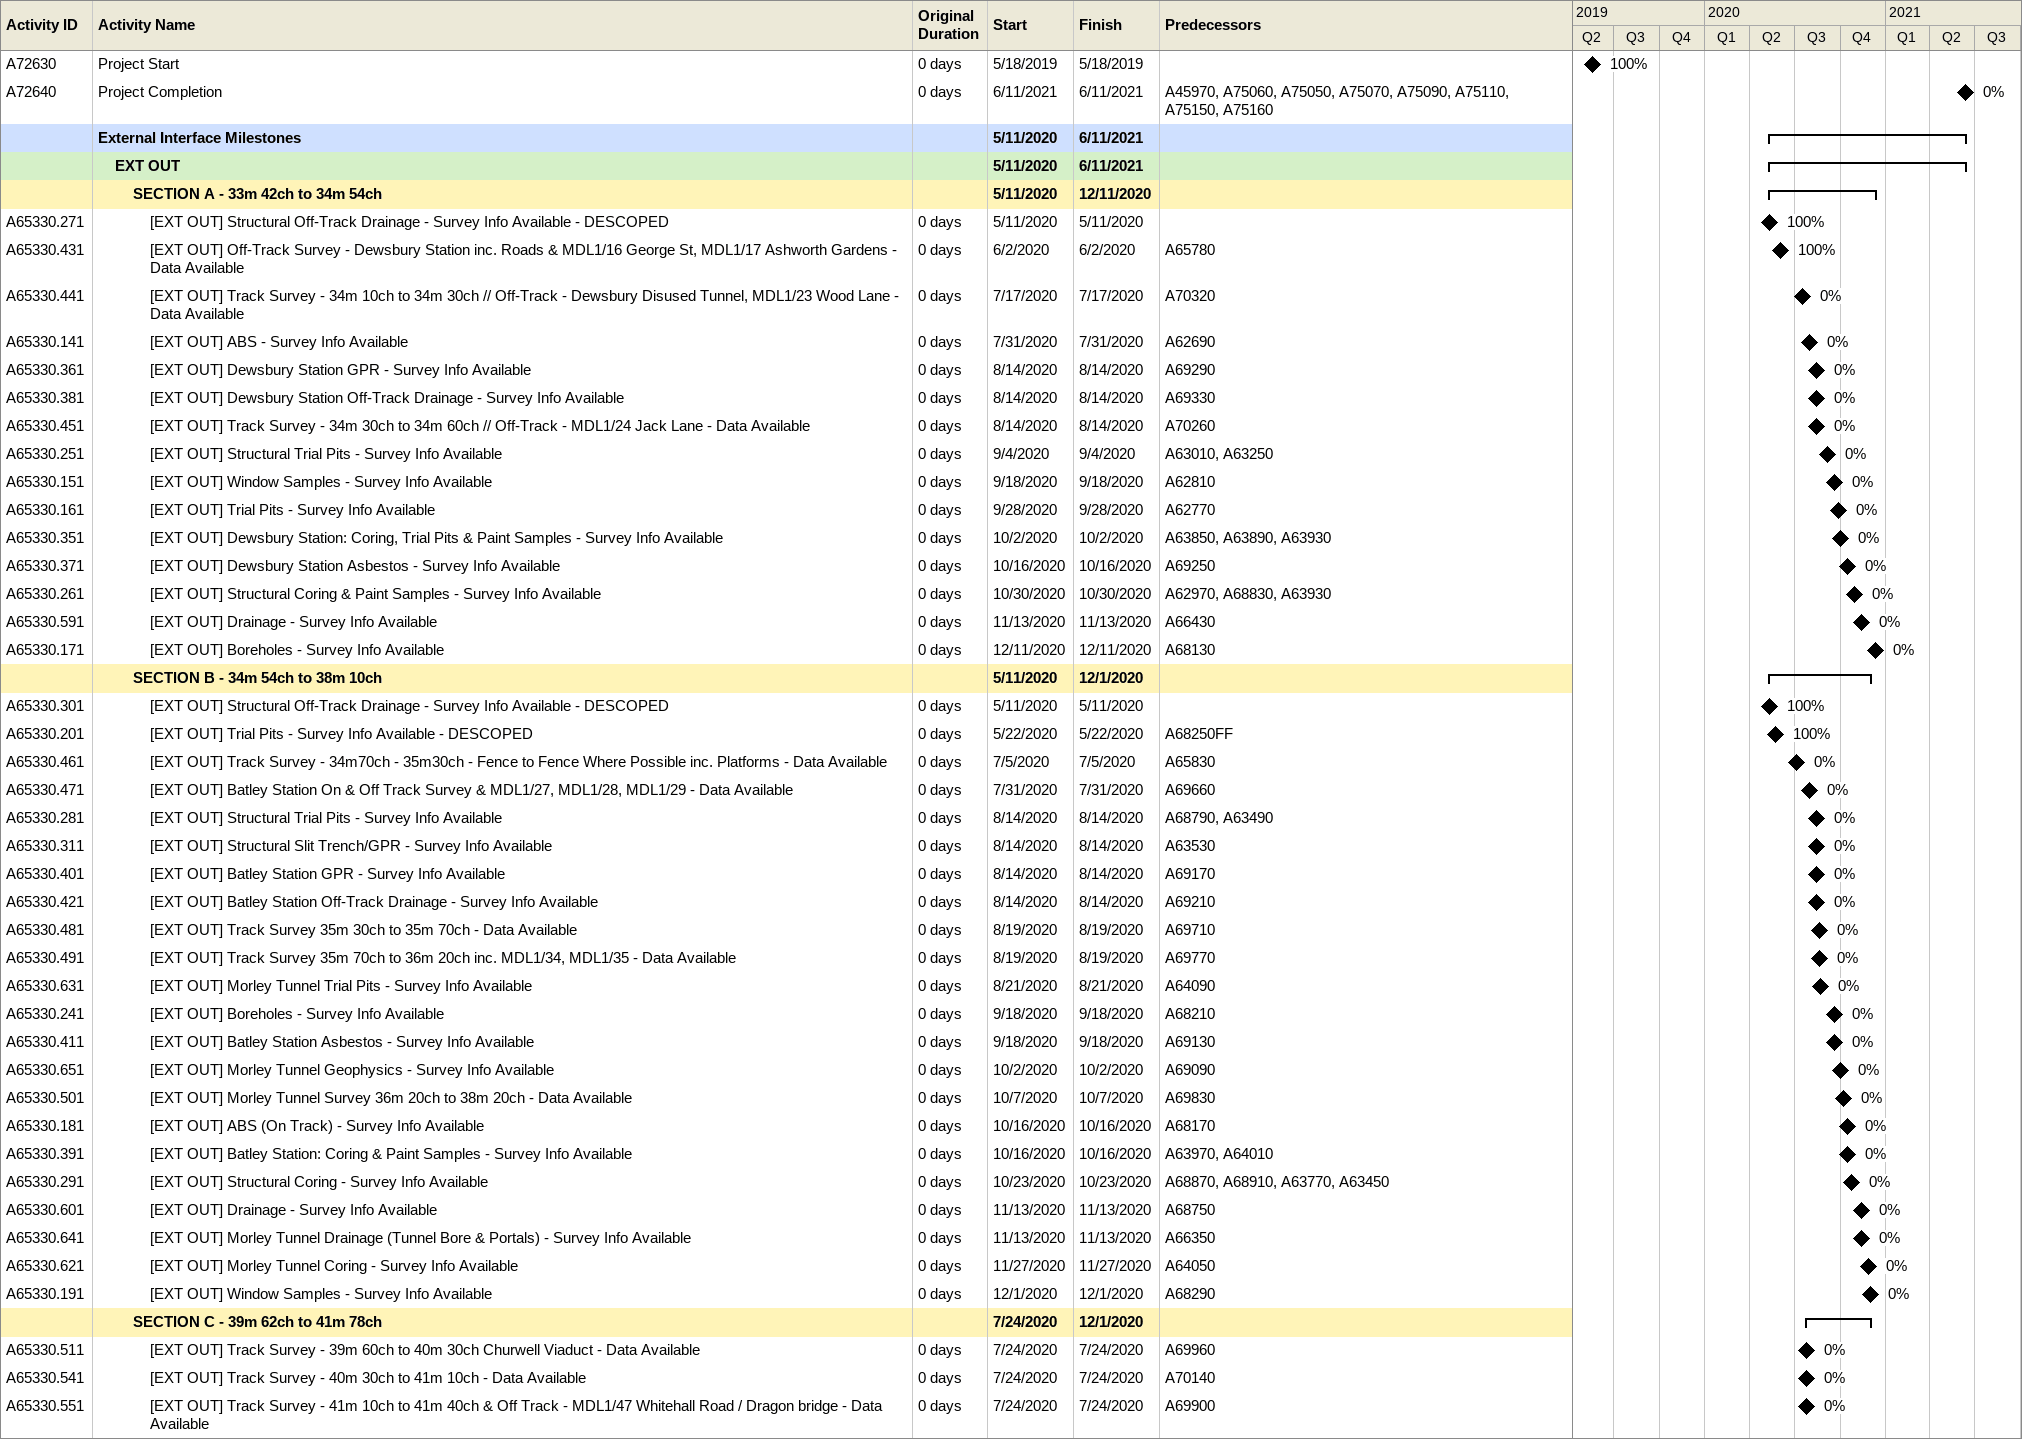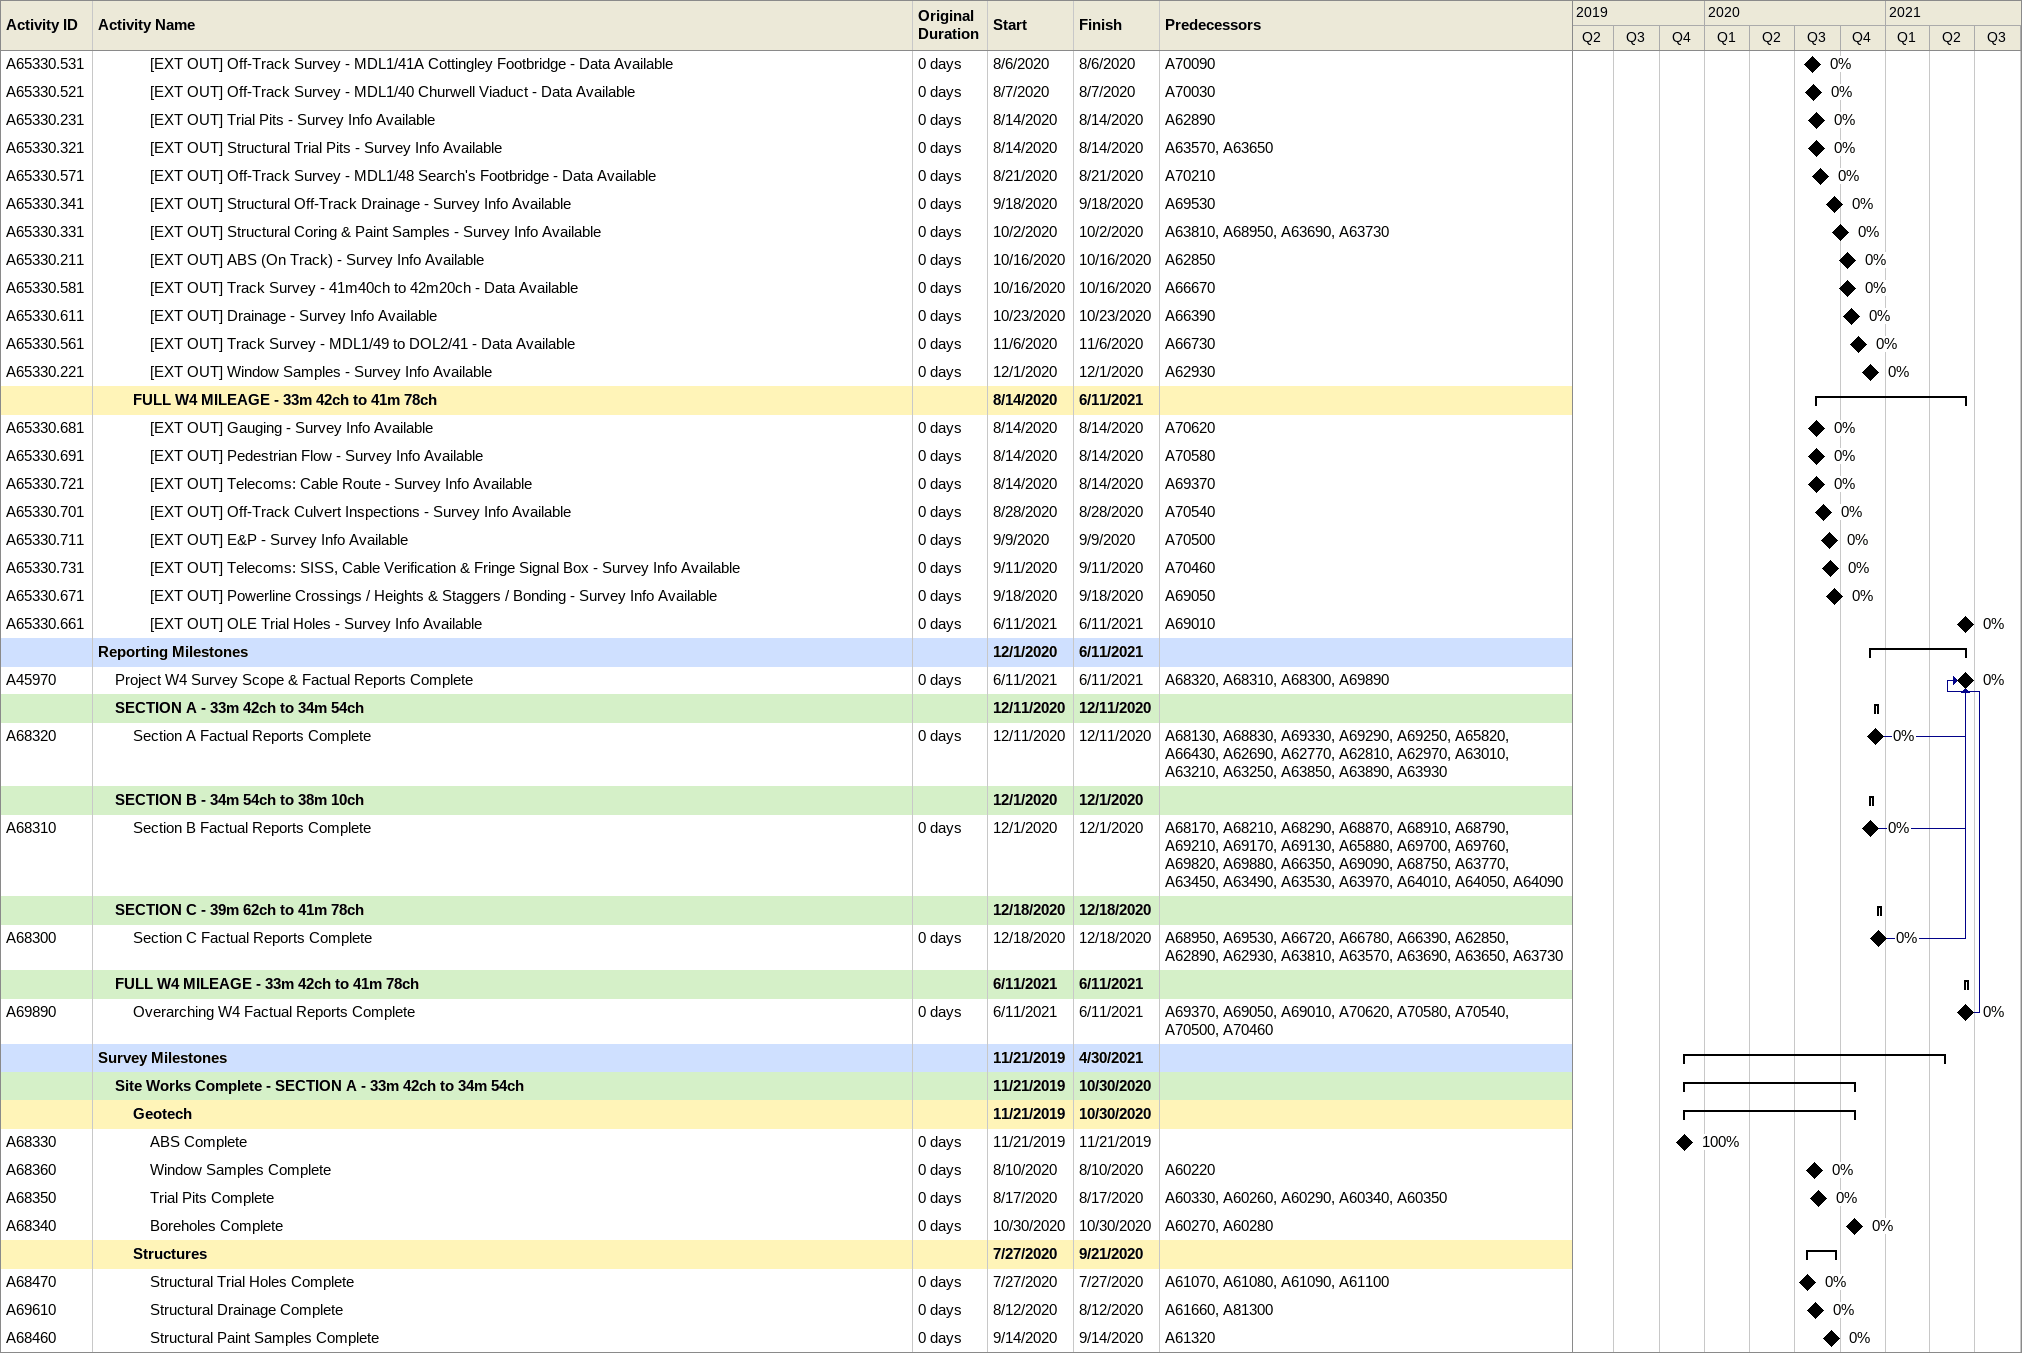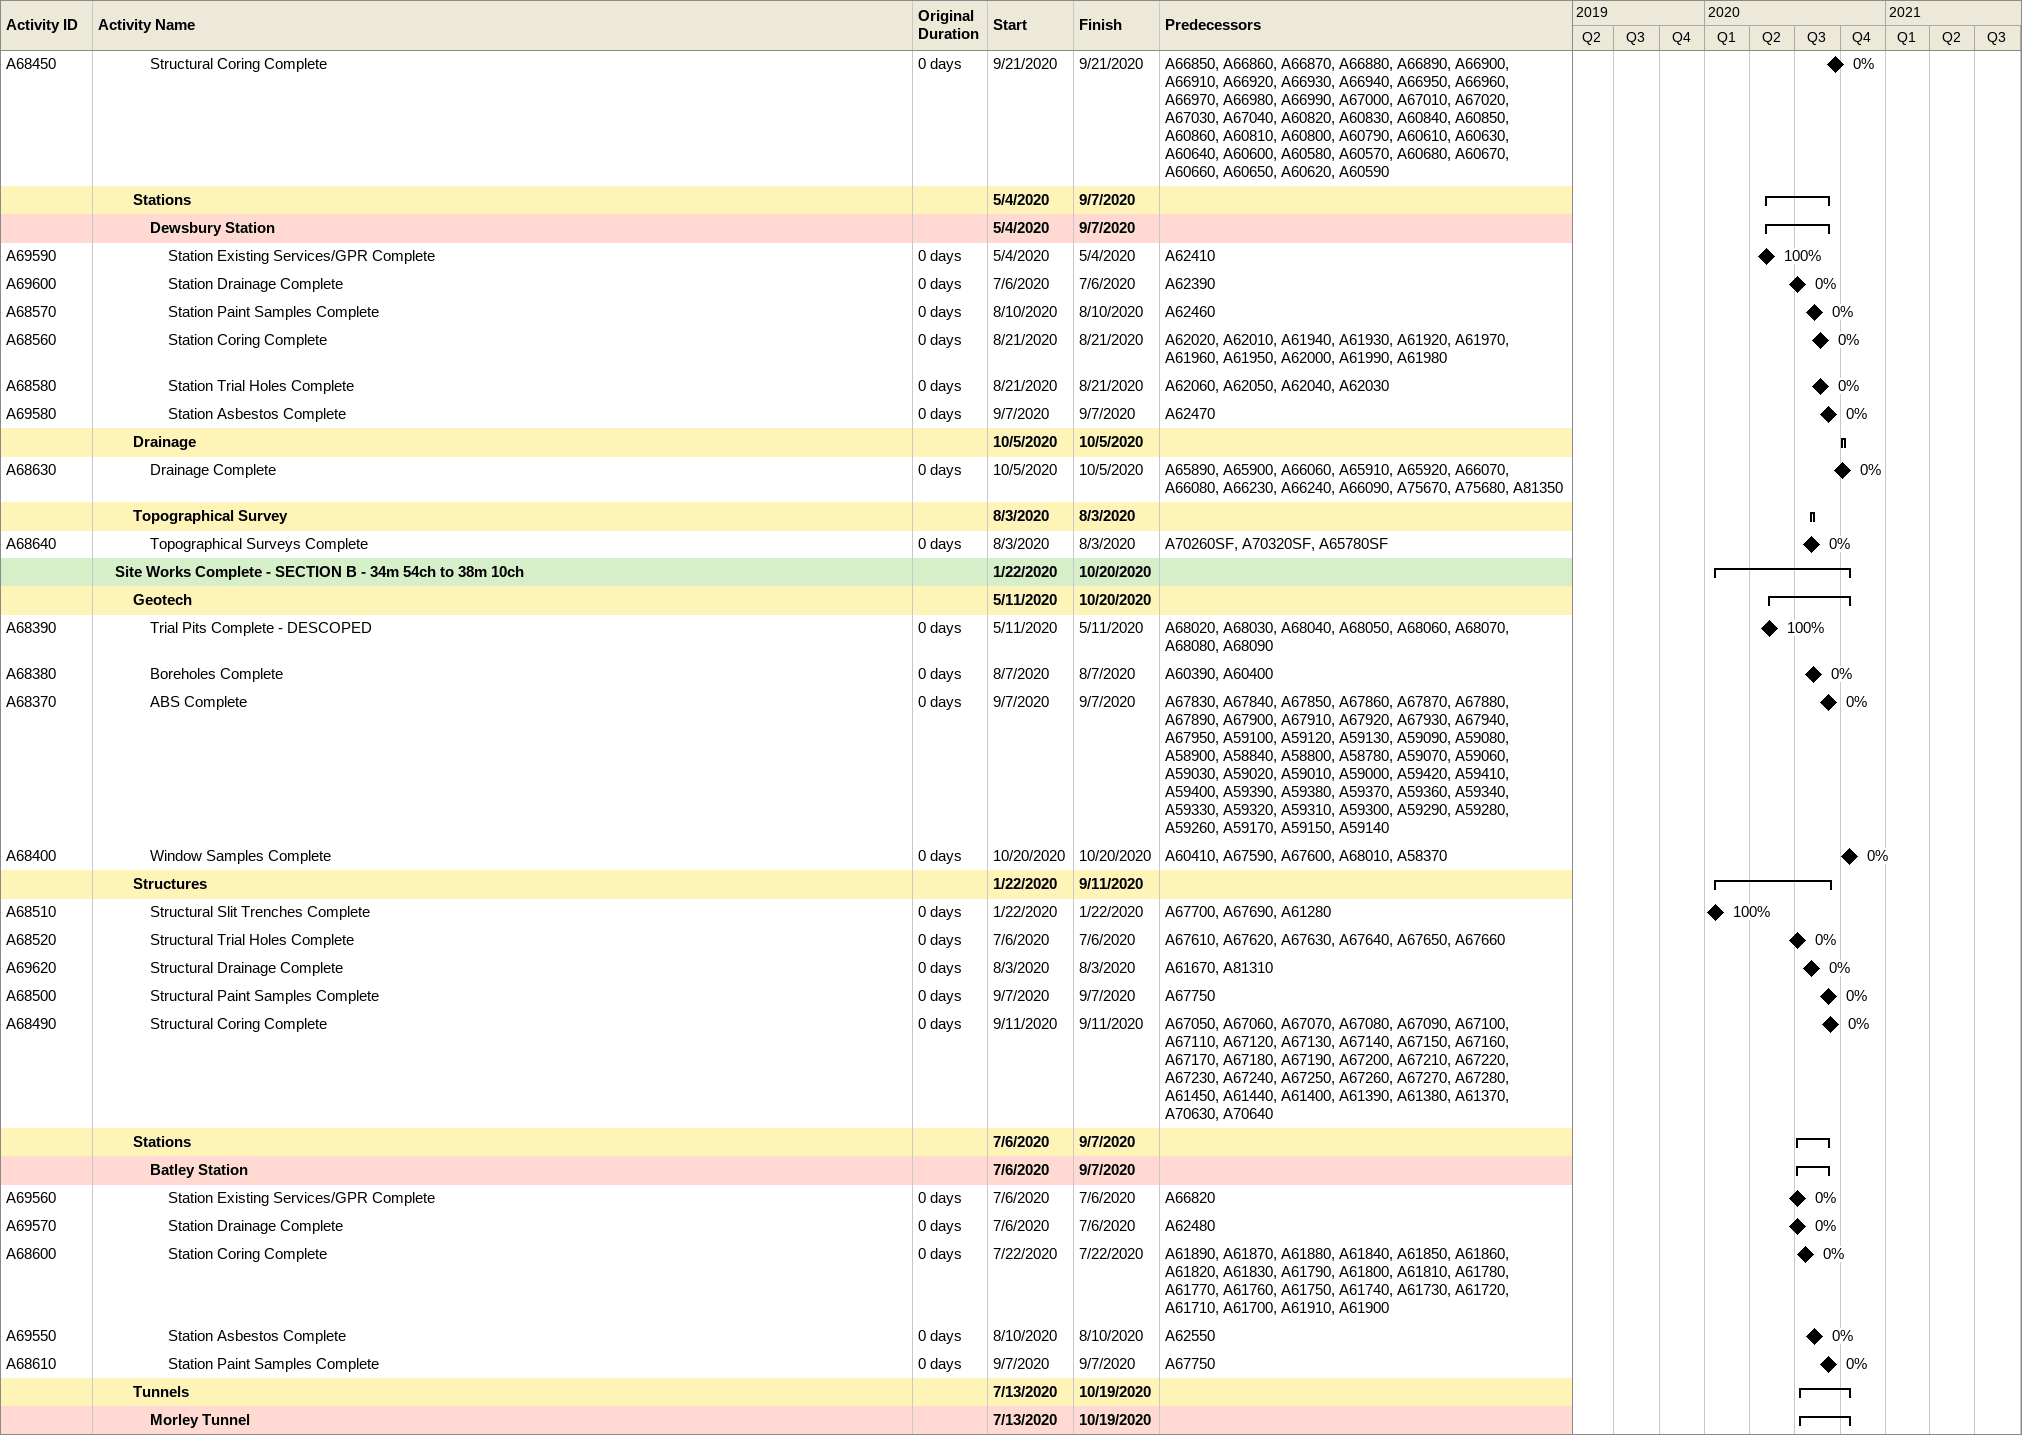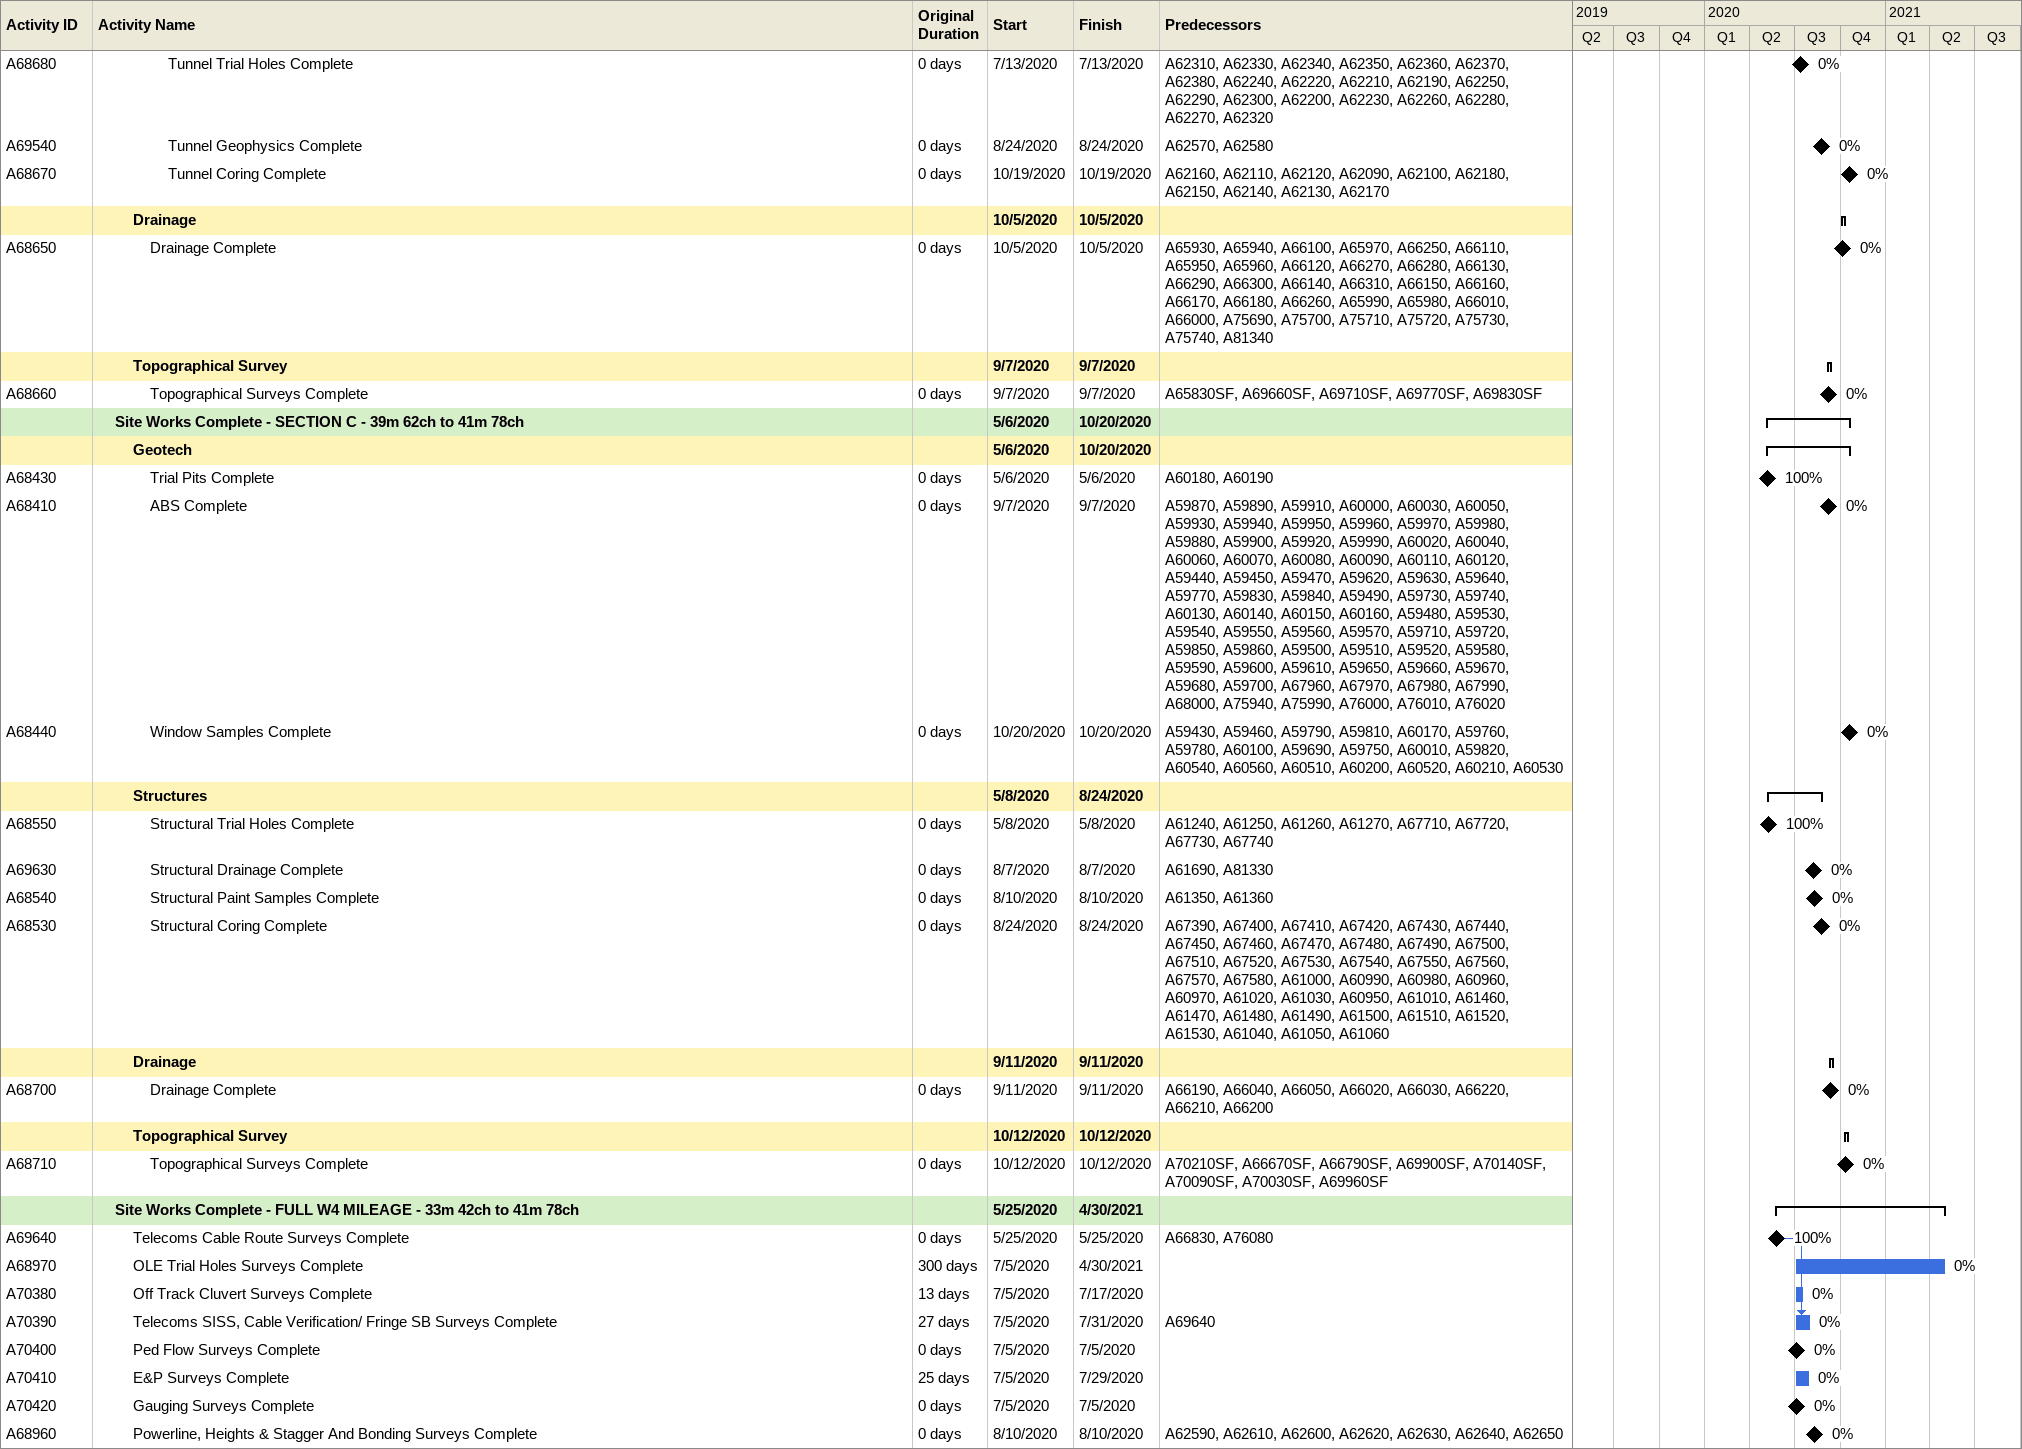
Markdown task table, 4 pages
| ID | Level | Task | Original duration | Start | Finish | Predecessors | % complete |
|---|---|---|---|---|---|---|---|
| A72630 | 1 | Project Start | 0d | 2019-05-18 | 2019-05-18 |  | 100 |
| A72640 | 1 | Project Completion | 0d | 2021-06-11 | 2021-06-11 | A45970, A75060, A75050, A75070, A75090, A75110, A75150, A75160 | 0 |
|  | 1 | **External Interface Milestones** |  | 2020-05-11 | 2021-06-11 |  |  |
|  | 2 | **EXT OUT** |  | 2020-05-11 | 2021-06-11 |  |  |
|  | 3 | **SECTION A - 33m 42ch to 34m 54ch** |  | 2020-05-11 | 2020-12-11 |  |  |
| A65330.271 | 4 | [EXT OUT] Structural Off-Track Drainage - Survey Info Available - DESCOPED | 0d | 2020-05-11 | 2020-05-11 |  | 100 |
| A65330.431 | 4 | [EXT OUT] Off-Track Survey - Dewsbury Station inc. Roads & MDL1/16 George St, MDL1/17 Ashworth Gardens - Data Available | 0d | 2020-06-02 | 2020-06-02 | A65780 | 100 |
| A65330.441 | 4 | [EXT OUT] Track Survey - 34m 10ch to 34m 30ch // Off-Track - Dewsbury Disused Tunnel, MDL1/23 Wood Lane - Data Available | 0d | 2020-07-17 | 2020-07-17 | A70320 | 0 |
| A65330.141 | 4 | [EXT OUT] ABS - Survey Info Available | 0d | 2020-07-31 | 2020-07-31 | A62690 | 0 |
| A65330.361 | 4 | [EXT OUT] Dewsbury Station GPR - Survey Info Available | 0d | 2020-08-14 | 2020-08-14 | A69290 | 0 |
| A65330.381 | 4 | [EXT OUT] Dewsbury Station Off-Track Drainage - Survey Info Available | 0d | 2020-08-14 | 2020-08-14 | A69330 | 0 |
| A65330.451 | 4 | [EXT OUT] Track Survey - 34m 30ch to 34m 60ch // Off-Track - MDL1/24 Jack Lane - Data Available | 0d | 2020-08-14 | 2020-08-14 | A70260 | 0 |
| A65330.251 | 4 | [EXT OUT] Structural Trial Pits - Survey Info Available | 0d | 2020-09-04 | 2020-09-04 | A63010, A63250 | 0 |
| A65330.151 | 4 | [EXT OUT] Window Samples - Survey Info Available | 0d | 2020-09-18 | 2020-09-18 | A62810 | 0 |
| A65330.161 | 4 | [EXT OUT] Trial Pits - Survey Info Available | 0d | 2020-09-28 | 2020-09-28 | A62770 | 0 |
| A65330.351 | 4 | [EXT OUT] Dewsbury Station: Coring, Trial Pits & Paint Samples - Survey Info Available | 0d | 2020-10-02 | 2020-10-02 | A63850, A63890, A63930 | 0 |
| A65330.371 | 4 | [EXT OUT] Dewsbury Station Asbestos - Survey Info Available | 0d | 2020-10-16 | 2020-10-16 | A69250 | 0 |
| A65330.261 | 4 | [EXT OUT] Structural Coring & Paint Samples - Survey Info Available | 0d | 2020-10-30 | 2020-10-30 | A62970, A68830, A63930 | 0 |
| A65330.591 | 4 | [EXT OUT] Drainage - Survey Info Available | 0d | 2020-11-13 | 2020-11-13 | A66430 | 0 |
| A65330.171 | 4 | [EXT OUT] Boreholes - Survey Info Available | 0d | 2020-12-11 | 2020-12-11 | A68130 | 0 |
|  | 3 | **SECTION B - 34m 54ch to 38m 10ch** |  | 2020-05-11 | 2020-12-01 |  |  |
| A65330.301 | 4 | [EXT OUT] Structural Off-Track Drainage - Survey Info Available - DESCOPED | 0d | 2020-05-11 | 2020-05-11 |  | 100 |
| A65330.201 | 4 | [EXT OUT] Trial Pits - Survey Info Available - DESCOPED | 0d | 2020-05-22 | 2020-05-22 | A68250FF | 100 |
| A65330.461 | 4 | [EXT OUT] Track Survey - 34m70ch - 35m30ch - Fence to Fence Where Possible inc. Platforms - Data Available | 0d | 2020-07-05 | 2020-07-05 | A65830 | 0 |
| A65330.471 | 4 | [EXT OUT] Batley Station On & Off Track Survey & MDL1/27, MDL1/28, MDL1/29 - Data Available | 0d | 2020-07-31 | 2020-07-31 | A69660 | 0 |
| A65330.281 | 4 | [EXT OUT] Structural Trial Pits - Survey Info Available | 0d | 2020-08-14 | 2020-08-14 | A68790, A63490 | 0 |
| A65330.311 | 4 | [EXT OUT] Structural Slit Trench/GPR - Survey Info Available | 0d | 2020-08-14 | 2020-08-14 | A63530 | 0 |
| A65330.401 | 4 | [EXT OUT] Batley Station GPR - Survey Info Available | 0d | 2020-08-14 | 2020-08-14 | A69170 | 0 |
| A65330.421 | 4 | [EXT OUT] Batley Station Off-Track Drainage - Survey Info Available | 0d | 2020-08-14 | 2020-08-14 | A69210 | 0 |
| A65330.481 | 4 | [EXT OUT] Track Survey 35m 30ch to 35m 70ch - Data Available | 0d | 2020-08-19 | 2020-08-19 | A69710 | 0 |
| A65330.491 | 4 | [EXT OUT] Track Survey 35m 70ch to 36m 20ch inc. MDL1/34, MDL1/35 - Data Available | 0d | 2020-08-19 | 2020-08-19 | A69770 | 0 |
| A65330.631 | 4 | [EXT OUT] Morley Tunnel Trial Pits - Survey Info Available | 0d | 2020-08-21 | 2020-08-21 | A64090 | 0 |
| A65330.241 | 4 | [EXT OUT] Boreholes - Survey Info Available | 0d | 2020-09-18 | 2020-09-18 | A68210 | 0 |
| A65330.411 | 4 | [EXT OUT] Batley Station Asbestos - Survey Info Available | 0d | 2020-09-18 | 2020-09-18 | A69130 | 0 |
| A65330.651 | 4 | [EXT OUT] Morley Tunnel Geophysics - Survey Info Available | 0d | 2020-10-02 | 2020-10-02 | A69090 | 0 |
| A65330.501 | 4 | [EXT OUT] Morley Tunnel Survey 36m 20ch to 38m 20ch - Data Available | 0d | 2020-10-07 | 2020-10-07 | A69830 | 0 |
| A65330.181 | 4 | [EXT OUT] ABS (On Track) - Survey Info Available | 0d | 2020-10-16 | 2020-10-16 | A68170 | 0 |
| A65330.391 | 4 | [EXT OUT] Batley Station: Coring & Paint Samples - Survey Info Available | 0d | 2020-10-16 | 2020-10-16 | A63970, A64010 | 0 |
| A65330.291 | 4 | [EXT OUT] Structural Coring - Survey Info Available | 0d | 2020-10-23 | 2020-10-23 | A68870, A68910, A63770, A63450 | 0 |
| A65330.601 | 4 | [EXT OUT] Drainage - Survey Info Available | 0d | 2020-11-13 | 2020-11-13 | A68750 | 0 |
| A65330.641 | 4 | [EXT OUT] Morley Tunnel Drainage (Tunnel Bore & Portals) - Survey Info Available | 0d | 2020-11-13 | 2020-11-13 | A66350 | 0 |
| A65330.621 | 4 | [EXT OUT] Morley Tunnel Coring - Survey Info Available | 0d | 2020-11-27 | 2020-11-27 | A64050 | 0 |
| A65330.191 | 4 | [EXT OUT] Window Samples - Survey Info Available | 0d | 2020-12-01 | 2020-12-01 | A68290 | 0 |
|  | 3 | **SECTION C - 39m 62ch to 41m 78ch** |  | 2020-07-24 | 2020-12-01 |  |  |
| A65330.511 | 4 | [EXT OUT] Track Survey - 39m 60ch to 40m 30ch Churwell Viaduct - Data Available | 0d | 2020-07-24 | 2020-07-24 | A69960 | 0 |
| A65330.541 | 4 | [EXT OUT] Track Survey - 40m 30ch to 41m 10ch - Data Available | 0d | 2020-07-24 | 2020-07-24 | A70140 | 0 |
| A65330.551 | 4 | [EXT OUT] Track Survey - 41m 10ch to 41m 40ch & Off Track - MDL1/47 Whitehall Road / Dragon bridge - Data Available | 0d | 2020-07-24 | 2020-07-24 | A69900 | 0 |
| A65330.531 | 4 | [EXT OUT] Off-Track Survey - MDL1/41A Cottingley Footbridge - Data Available | 0d | 2020-08-06 | 2020-08-06 | A70090 | 0 |
| A65330.521 | 4 | [EXT OUT] Off-Track Survey - MDL1/40 Churwell Viaduct - Data Available | 0d | 2020-08-07 | 2020-08-07 | A70030 | 0 |
| A65330.231 | 4 | [EXT OUT] Trial Pits - Survey Info Available | 0d | 2020-08-14 | 2020-08-14 | A62890 | 0 |
| A65330.321 | 4 | [EXT OUT] Structural Trial Pits - Survey Info Available | 0d | 2020-08-14 | 2020-08-14 | A63570, A63650 | 0 |
| A65330.571 | 4 | [EXT OUT] Off-Track Survey - MDL1/48 Search's Footbridge - Data Available | 0d | 2020-08-21 | 2020-08-21 | A70210 | 0 |
| A65330.341 | 4 | [EXT OUT] Structural Off-Track Drainage - Survey Info Available | 0d | 2020-09-18 | 2020-09-18 | A69530 | 0 |
| A65330.331 | 4 | [EXT OUT] Structural Coring & Paint Samples - Survey Info Available | 0d | 2020-10-02 | 2020-10-02 | A63810, A68950, A63690, A63730 | 0 |
| A65330.211 | 4 | [EXT OUT] ABS (On Track) - Survey Info Available | 0d | 2020-10-16 | 2020-10-16 | A62850 | 0 |
| A65330.581 | 4 | [EXT OUT] Track Survey - 41m40ch to 42m20ch - Data Available | 0d | 2020-10-16 | 2020-10-16 | A66670 | 0 |
| A65330.611 | 4 | [EXT OUT] Drainage - Survey Info Available | 0d | 2020-10-23 | 2020-10-23 | A66390 | 0 |
| A65330.561 | 4 | [EXT OUT] Track Survey - MDL1/49 to DOL2/41 - Data Available | 0d | 2020-11-06 | 2020-11-06 | A66730 | 0 |
| A65330.221 | 4 | [EXT OUT] Window Samples - Survey Info Available | 0d | 2020-12-01 | 2020-12-01 | A62930 | 0 |
|  | 3 | **FULL W4 MILEAGE - 33m 42ch to 41m 78ch** |  | 2020-08-14 | 2021-06-11 |  |  |
| A65330.681 | 4 | [EXT OUT] Gauging - Survey Info Available | 0d | 2020-08-14 | 2020-08-14 | A70620 | 0 |
| A65330.691 | 4 | [EXT OUT] Pedestrian Flow - Survey Info Available | 0d | 2020-08-14 | 2020-08-14 | A70580 | 0 |
| A65330.721 | 4 | [EXT OUT] Telecoms: Cable Route - Survey Info Available | 0d | 2020-08-14 | 2020-08-14 | A69370 | 0 |
| A65330.701 | 4 | [EXT OUT] Off-Track Culvert Inspections - Survey Info Available | 0d | 2020-08-28 | 2020-08-28 | A70540 | 0 |
| A65330.711 | 4 | [EXT OUT] E&P - Survey Info Available | 0d | 2020-09-09 | 2020-09-09 | A70500 | 0 |
| A65330.731 | 4 | [EXT OUT] Telecoms: SISS, Cable Verification & Fringe Signal Box - Survey Info Available | 0d | 2020-09-11 | 2020-09-11 | A70460 | 0 |
| A65330.671 | 4 | [EXT OUT] Powerline Crossings / Heights & Staggers / Bonding - Survey Info Available | 0d | 2020-09-18 | 2020-09-18 | A69050 | 0 |
| A65330.661 | 4 | [EXT OUT] OLE Trial Holes - Survey Info Available | 0d | 2021-06-11 | 2021-06-11 | A69010 | 0 |
|  | 1 | **Reporting Milestones** |  | 2020-12-01 | 2021-06-11 |  |  |
| A45970 | 2 | Project W4 Survey Scope & Factual Reports Complete | 0d | 2021-06-11 | 2021-06-11 | A68320, A68310, A68300, A69890 | 0 |
|  | 2 | **SECTION A - 33m 42ch to 34m 54ch** |  | 2020-12-11 | 2020-12-11 |  |  |
| A68320 | 3 | Section A Factual Reports Complete | 0d | 2020-12-11 | 2020-12-11 | A68130, A68830, A69330, A69290, A69250, A65820, A66430, A62690, A62770, A62810, A62970, A63010, A63210, A63250, A63850, A63890, A63930 | 0 |
|  | 2 | **SECTION B - 34m 54ch to 38m 10ch** |  | 2020-12-01 | 2020-12-01 |  |  |
| A68310 | 3 | Section B Factual Reports Complete | 0d | 2020-12-01 | 2020-12-01 | A68170, A68210, A68290, A68870, A68910, A68790, A69210, A69170, A69130, A65880, A69700, A69760, A69820, A69880, A66350, A69090, A68750, A63770, A63450, A63490, A63530, A63970, A64010, A64050, A64090 | 0 |
|  | 2 | **SECTION C - 39m 62ch to 41m 78ch** |  | 2020-12-18 | 2020-12-18 |  |  |
| A68300 | 3 | Section C Factual Reports Complete | 0d | 2020-12-18 | 2020-12-18 | A68950, A69530, A66720, A66780, A66390, A62850, A62890, A62930, A63810, A63570, A63690, A63650, A63730 | 0 |
|  | 2 | **FULL W4 MILEAGE - 33m 42ch to 41m 78ch** |  | 2021-06-11 | 2021-06-11 |  |  |
| A69890 | 3 | Overarching W4 Factual Reports Complete | 0d | 2021-06-11 | 2021-06-11 | A69370, A69050, A69010, A70620, A70580, A70540, A70500, A70460 | 0 |
|  | 1 | **Survey Milestones** |  | 2019-11-21 | 2021-04-30 |  |  |
|  | 2 | **Site Works Complete - SECTION A - 33m 42ch to 34m 54ch** |  | 2019-11-21 | 2020-10-30 |  |  |
|  | 3 | **Geotech** |  | 2019-11-21 | 2020-10-30 |  |  |
| A68330 | 4 | ABS Complete | 0d | 2019-11-21 | 2019-11-21 |  | 100 |
| A68360 | 4 | Window Samples Complete | 0d | 2020-08-10 | 2020-08-10 | A60220 | 0 |
| A68350 | 4 | Trial Pits Complete | 0d | 2020-08-17 | 2020-08-17 | A60330, A60260, A60290, A60340, A60350 | 0 |
| A68340 | 4 | Boreholes Complete | 0d | 2020-10-30 | 2020-10-30 | A60270, A60280 | 0 |
|  | 3 | **Structures** |  | 2020-07-27 | 2020-09-21 |  |  |
| A68470 | 4 | Structural Trial Holes Complete | 0d | 2020-07-27 | 2020-07-27 | A61070, A61080, A61090, A61100 | 0 |
| A69610 | 4 | Structural Drainage Complete | 0d | 2020-08-12 | 2020-08-12 | A61660, A81300 | 0 |
| A68460 | 4 | Structural Paint Samples Complete | 0d | 2020-09-14 | 2020-09-14 | A61320 | 0 |
| A68450 | 4 | Structural Coring Complete | 0d | 2020-09-21 | 2020-09-21 | A66850, A66860, A66870, A66880, A66890, A66900, A66910, A66920, A66930, A66940, A66950, A66960, A66970, A66980, A66990, A67000, A67010, A67020, A67030, A67040, A60820, A60830, A60840, A60850, A60860, A60810, A60800, A60790, A60610, A60630, A60640, A60600, A60580, A60570, A60680, A60670, A60660, A60650, A60620, A60590 | 0 |
|  | 3 | **Stations** |  | 2020-05-04 | 2020-09-07 |  |  |
|  | 4 | **Dewsbury Station** |  | 2020-05-04 | 2020-09-07 |  |  |
| A69590 | 5 | Station Existing Services/GPR Complete | 0d | 2020-05-04 | 2020-05-04 | A62410 | 100 |
| A69600 | 5 | Station Drainage Complete | 0d | 2020-07-06 | 2020-07-06 | A62390 | 0 |
| A68570 | 5 | Station Paint Samples Complete | 0d | 2020-08-10 | 2020-08-10 | A62460 | 0 |
| A68560 | 5 | Station Coring Complete | 0d | 2020-08-21 | 2020-08-21 | A62020, A62010, A61940, A61930, A61920, A61970, A61960, A61950, A62000, A61990, A61980 | 0 |
| A68580 | 5 | Station Trial Holes Complete | 0d | 2020-08-21 | 2020-08-21 | A62060, A62050, A62040, A62030 | 0 |
| A69580 | 5 | Station Asbestos Complete | 0d | 2020-09-07 | 2020-09-07 | A62470 | 0 |
|  | 3 | **Drainage** |  | 2020-10-05 | 2020-10-05 |  |  |
| A68630 | 4 | Drainage Complete | 0d | 2020-10-05 | 2020-10-05 | A65890, A65900, A66060, A65910, A65920, A66070, A66080, A66230, A66240, A66090, A75670, A75680, A81350 | 0 |
|  | 3 | **Topographical Survey** |  | 2020-08-03 | 2020-08-03 |  |  |
| A68640 | 4 | Topographical Surveys Complete | 0d | 2020-08-03 | 2020-08-03 | A70260SF, A70320SF, A65780SF | 0 |
|  | 2 | **Site Works Complete - SECTION B - 34m 54ch to 38m 10ch** |  | 2020-01-22 | 2020-10-20 |  |  |
|  | 3 | **Geotech** |  | 2020-05-11 | 2020-10-20 |  |  |
| A68390 | 4 | Trial Pits Complete - DESCOPED | 0d | 2020-05-11 | 2020-05-11 | A68020, A68030, A68040, A68050, A68060, A68070, A68080, A68090 | 100 |
| A68380 | 4 | Boreholes Complete | 0d | 2020-08-07 | 2020-08-07 | A60390, A60400 | 0 |
| A68370 | 4 | ABS Complete | 0d | 2020-09-07 | 2020-09-07 | A67830, A67840, A67850, A67860, A67870, A67880, A67890, A67900, A67910, A67920, A67930, A67940, A67950, A59100, A59120, A59130, A59090, A59080, A58900, A58840, A58800, A58780, A59070, A59060, A59030, A59020, A59010, A59000, A59420, A59410, A59400, A59390, A59380, A59370, A59360, A59340, A59330, A59320, A59310, A59300, A59290, A59280, A59260, A59170, A59150, A59140 | 0 |
| A68400 | 4 | Window Samples Complete | 0d | 2020-10-20 | 2020-10-20 | A60410, A67590, A67600, A68010, A58370 | 0 |
|  | 3 | **Structures** |  | 2020-01-22 | 2020-09-11 |  |  |
| A68510 | 4 | Structural Slit Trenches Complete | 0d | 2020-01-22 | 2020-01-22 | A67700, A67690, A61280 | 100 |
| A68520 | 4 | Structural Trial Holes Complete | 0d | 2020-07-06 | 2020-07-06 | A67610, A67620, A67630, A67640, A67650, A67660 | 0 |
| A69620 | 4 | Structural Drainage Complete | 0d | 2020-08-03 | 2020-08-03 | A61670, A81310 | 0 |
| A68500 | 4 | Structural Paint Samples Complete | 0d | 2020-09-07 | 2020-09-07 | A67750 | 0 |
| A68490 | 4 | Structural Coring Complete | 0d | 2020-09-11 | 2020-09-11 | A67050, A67060, A67070, A67080, A67090, A67100, A67110, A67120, A67130, A67140, A67150, A67160, A67170, A67180, A67190, A67200, A67210, A67220, A67230, A67240, A67250, A67260, A67270, A67280, A61450, A61440, A61400, A61390, A61380, A61370, A70630, A70640 | 0 |
|  | 3 | **Stations** |  | 2020-07-06 | 2020-09-07 |  |  |
|  | 4 | **Batley Station** |  | 2020-07-06 | 2020-09-07 |  |  |
| A69560 | 5 | Station Existing Services/GPR Complete | 0d | 2020-07-06 | 2020-07-06 | A66820 | 0 |
| A69570 | 5 | Station Drainage Complete | 0d | 2020-07-06 | 2020-07-06 | A62480 | 0 |
| A68600 | 5 | Station Coring Complete | 0d | 2020-07-22 | 2020-07-22 | A61890, A61870, A61880, A61840, A61850, A61860, A61820, A61830, A61790, A61800, A61810, A61780, A61770, A61760, A61750, A61740, A61730, A61720, A61710, A61700, A61910, A61900 | 0 |
| A69550 | 5 | Station Asbestos Complete | 0d | 2020-08-10 | 2020-08-10 | A62550 | 0 |
| A68610 | 5 | Station Paint Samples Complete | 0d | 2020-09-07 | 2020-09-07 | A67750 | 0 |
|  | 3 | **Tunnels** |  | 2020-07-13 | 2020-10-19 |  |  |
|  | 4 | **Morley Tunnel** |  | 2020-07-13 | 2020-10-19 |  |  |
| A68680 | 5 | Tunnel Trial Holes Complete | 0d | 2020-07-13 | 2020-07-13 | A62310, A62330, A62340, A62350, A62360, A62370, A62380, A62240, A62220, A62210, A62190, A62250, A62290, A62300, A62200, A62230, A62260, A62280, A62270, A62320 | 0 |
| A69540 | 5 | Tunnel Geophysics Complete | 0d | 2020-08-24 | 2020-08-24 | A62570, A62580 | 0 |
| A68670 | 5 | Tunnel Coring Complete | 0d | 2020-10-19 | 2020-10-19 | A62160, A62110, A62120, A62090, A62100, A62180, A62150, A62140, A62130, A62170 | 0 |
|  | 3 | **Drainage** |  | 2020-10-05 | 2020-10-05 |  |  |
| A68650 | 4 | Drainage Complete | 0d | 2020-10-05 | 2020-10-05 | A65930, A65940, A66100, A65970, A66250, A66110, A65950, A65960, A66120, A66270, A66280, A66130, A66290, A66300, A66140, A66310, A66150, A66160, A66170, A66180, A66260, A65990, A65980, A66010, A66000, A75690, A75700, A75710, A75720, A75730, A75740, A81340 | 0 |
|  | 3 | **Topographical Survey** |  | 2020-09-07 | 2020-09-07 |  |  |
| A68660 | 4 | Topographical Surveys Complete | 0d | 2020-09-07 | 2020-09-07 | A65830SF, A69660SF, A69710SF, A69770SF, A69830SF | 0 |
|  | 2 | **Site Works Complete - SECTION C - 39m 62ch to 41m 78ch** |  | 2020-05-06 | 2020-10-20 |  |  |
|  | 3 | **Geotech** |  | 2020-05-06 | 2020-10-20 |  |  |
| A68430 | 4 | Trial Pits Complete | 0d | 2020-05-06 | 2020-05-06 | A60180, A60190 | 100 |
| A68410 | 4 | ABS Complete | 0d | 2020-09-07 | 2020-09-07 | A59870, A59890, A59910, A60000, A60030, A60050, A59930, A59940, A59950, A59960, A59970, A59980, A59880, A59900, A59920, A59990, A60020, A60040, A60060, A60070, A60080, A60090, A60110, A60120, A59440, A59450, A59470, A59620, A59630, A59640, A59770, A59830, A59840, A59490, A59730, A59740, A60130, A60140, A60150, A60160, A59480, A59530, A59540, A59550, A59560, A59570, A59710, A59720, A59850, A59860, A59500, A59510, A59520, A59580, A59590, A59600, A59610, A59650, A59660, A59670, A59680, A59700, A67960, A67970, A67980, A67990, A68000, A75940, A75990, A76000, A76010, A76020 | 0 |
| A68440 | 4 | Window Samples Complete | 0d | 2020-10-20 | 2020-10-20 | A59430, A59460, A59790, A59810, A60170, A59760, A59780, A60100, A59690, A59750, A60010, A59820, A60540, A60560, A60510, A60200, A60520, A60210, A60530 | 0 |
|  | 3 | **Structures** |  | 2020-05-08 | 2020-08-24 |  |  |
| A68550 | 4 | Structural Trial Holes Complete | 0d | 2020-05-08 | 2020-05-08 | A61240, A61250, A61260, A61270, A67710, A67720, A67730, A67740 | 100 |
| A69630 | 4 | Structural Drainage Complete | 0d | 2020-08-07 | 2020-08-07 | A61690, A81330 | 0 |
| A68540 | 4 | Structural Paint Samples Complete | 0d | 2020-08-10 | 2020-08-10 | A61350, A61360 | 0 |
| A68530 | 4 | Structural Coring Complete | 0d | 2020-08-24 | 2020-08-24 | A67390, A67400, A67410, A67420, A67430, A67440, A67450, A67460, A67470, A67480, A67490, A67500, A67510, A67520, A67530, A67540, A67550, A67560, A67570, A67580, A61000, A60990, A60980, A60960, A60970, A61020, A61030, A60950, A61010, A61460, A61470, A61480, A61490, A61500, A61510, A61520, A61530, A61040, A61050, A61060 | 0 |
|  | 3 | **Drainage** |  | 2020-09-11 | 2020-09-11 |  |  |
| A68700 | 4 | Drainage Complete | 0d | 2020-09-11 | 2020-09-11 | A66190, A66040, A66050, A66020, A66030, A66220, A66210, A66200 | 0 |
|  | 3 | **Topographical Survey** |  | 2020-10-12 | 2020-10-12 |  |  |
| A68710 | 4 | Topographical Surveys Complete | 0d | 2020-10-12 | 2020-10-12 | A70210SF, A66670SF, A66790SF, A69900SF, A70140SF, A70090SF, A70030SF, A69960SF | 0 |
|  | 2 | **Site Works Complete - FULL W4 MILEAGE - 33m 42ch to 41m 78ch** |  | 2020-05-25 | 2021-04-30 |  |  |
| A69640 | 3 | Telecoms Cable Route Surveys Complete | 0d | 2020-05-25 | 2020-05-25 | A66830, A76080 | 100 |
| A68970 | 3 | OLE Trial Holes Surveys Complete | 300d | 2020-07-05 | 2021-04-30 |  | 0 |
| A70380 | 3 | Off Track Cluvert Surveys Complete | 13d | 2020-07-05 | 2020-07-17 |  | 0 |
| A70390 | 3 | Telecoms SISS, Cable Verification/ Fringe SB Surveys Complete | 27d | 2020-07-05 | 2020-07-31 | A69640 | 0 |
| A70400 | 3 | Ped Flow Surveys Complete | 0d | 2020-07-05 | 2020-07-05 |  | 0 |
| A70410 | 3 | E&P Surveys Complete | 25d | 2020-07-05 | 2020-07-29 |  | 0 |
| A70420 | 3 | Gauging Surveys Complete | 0d | 2020-07-05 | 2020-07-05 |  | 0 |
| A68960 | 3 | Powerline, Heights & Stagger And Bonding Surveys Complete | 0d | 2020-08-10 | 2020-08-10 | A62590, A62610, A62600, A62620, A62630, A62640, A62650 | 0 |
